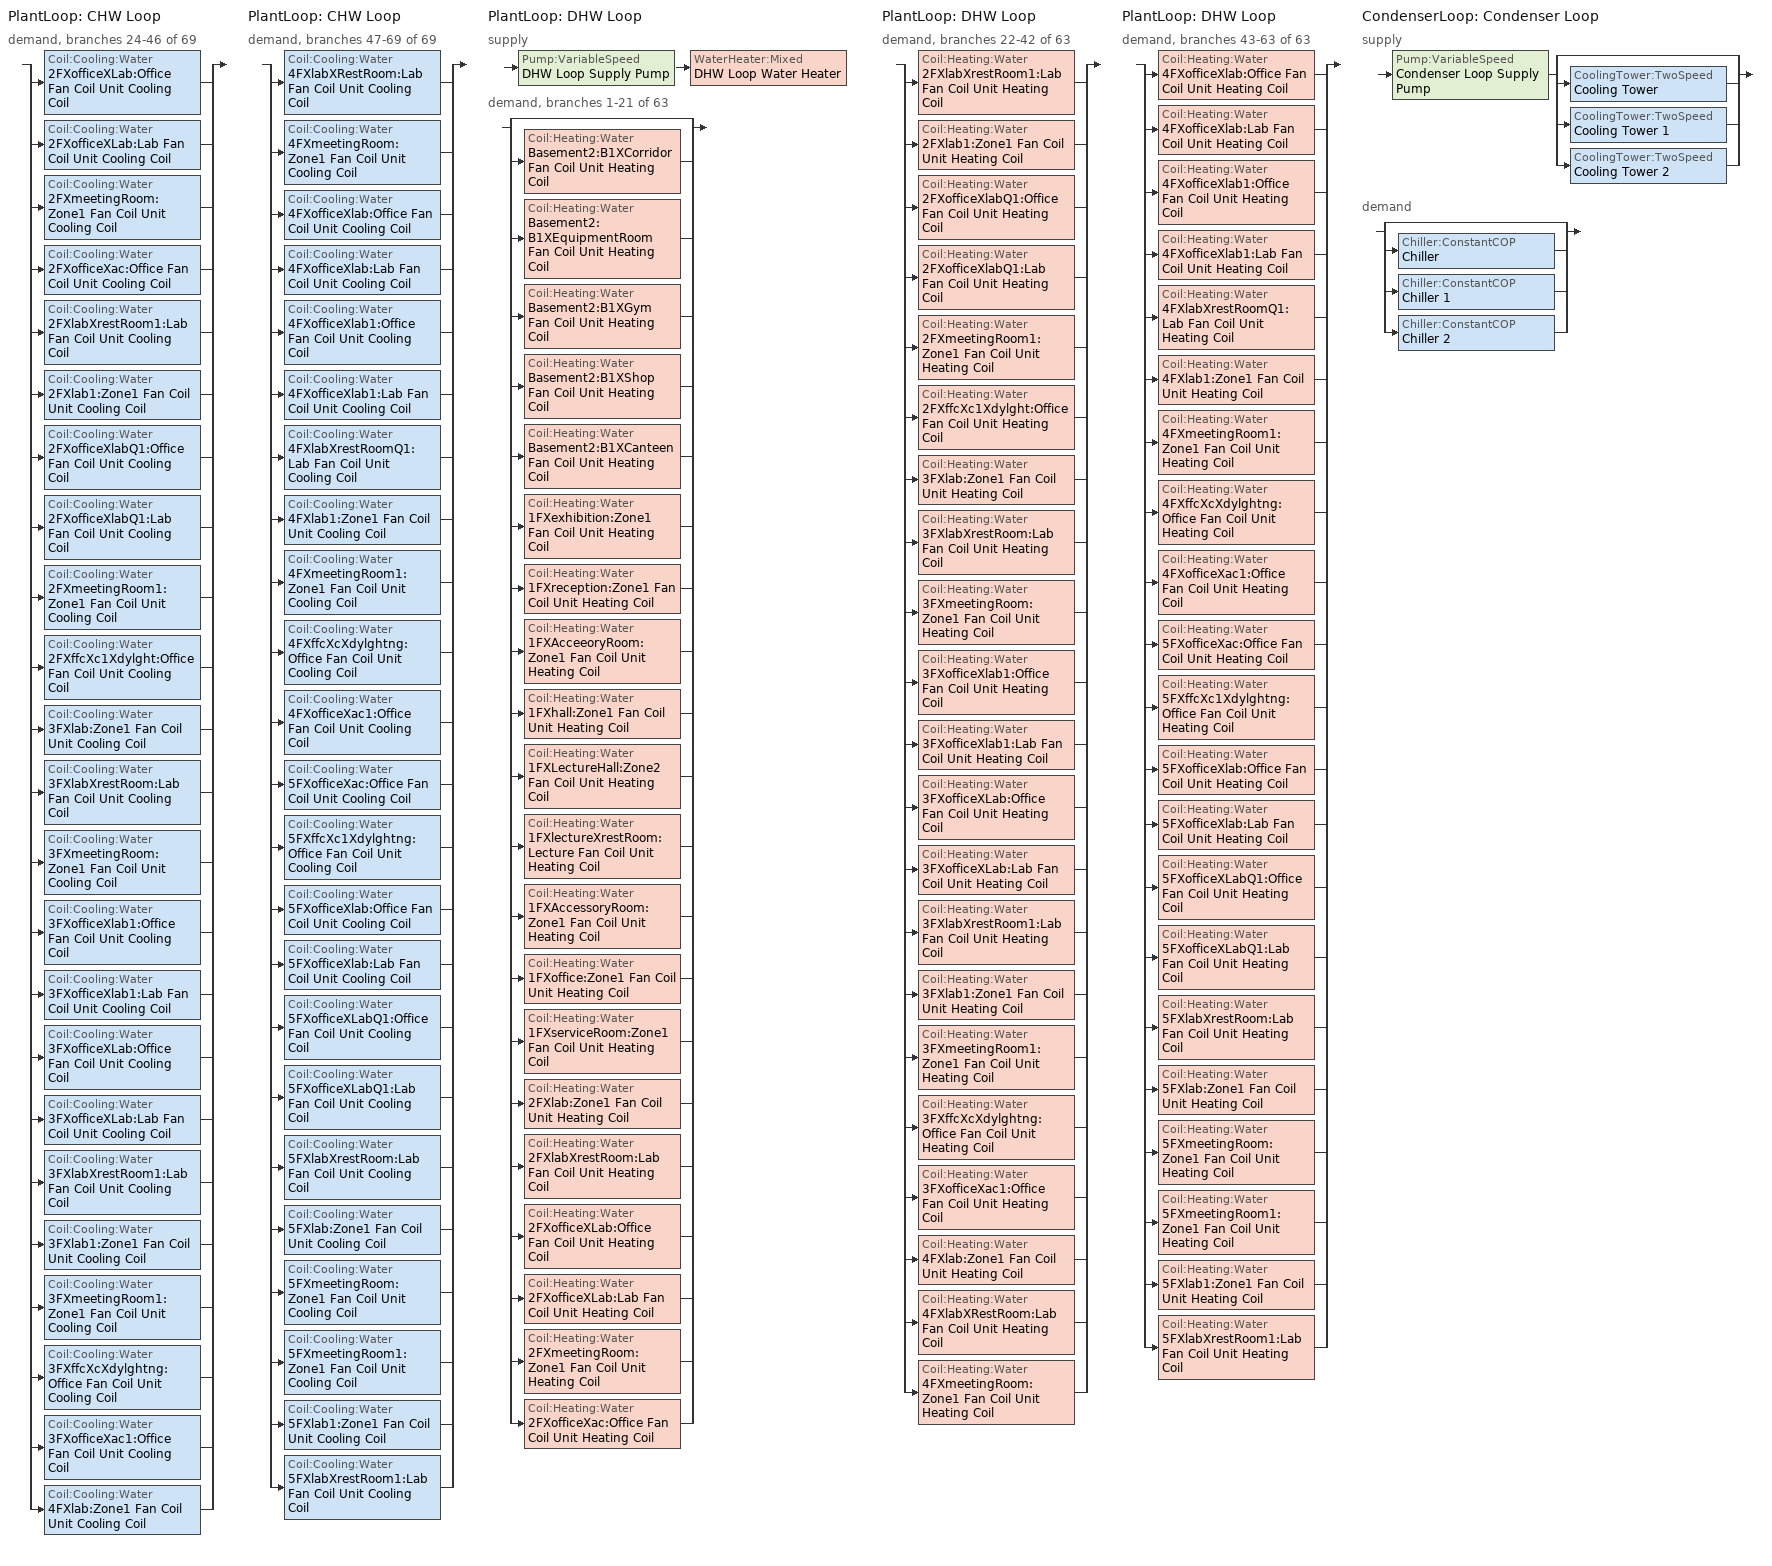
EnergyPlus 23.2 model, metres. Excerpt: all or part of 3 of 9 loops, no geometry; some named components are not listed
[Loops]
PlantLoop 'CHW Loop'
 demand, branches 24-46 of 69: split
  | Coil:Cooling:Water '2FXofficeXLab:Office Fan Coil Unit Cooling Coil'
  | Coil:Cooling:Water '2FXofficeXLab:Lab Fan Coil Unit Cooling Coil'
  | Coil:Cooling:Water '2FXmeetingRoom:Zone1 Fan Coil Unit Cooling Coil'
  | Coil:Cooling:Water '2FXofficeXac:Office Fan Coil Unit Cooling Coil'
  | Coil:Cooling:Water '2FXlabXrestRoom1:Lab Fan Coil Unit Cooling Coil'
  | Coil:Cooling:Water '2FXlab1:Zone1 Fan Coil Unit Cooling Coil'
  | Coil:Cooling:Water '2FXofficeXlabQ1:Office Fan Coil Unit Cooling Coil'
  | Coil:Cooling:Water '2FXofficeXlabQ1:Lab Fan Coil Unit Cooling Coil'
  | Coil:Cooling:Water '2FXmeetingRoom1:Zone1 Fan Coil Unit Cooling Coil'
  | Coil:Cooling:Water '2FXffcXc1Xdylght:Office Fan Coil Unit Cooling Coil'
  | Coil:Cooling:Water '3FXlab:Zone1 Fan Coil Unit Cooling Coil'
  | Coil:Cooling:Water '3FXlabXrestRoom:Lab Fan Coil Unit Cooling Coil'
  | Coil:Cooling:Water '3FXmeetingRoom:Zone1 Fan Coil Unit Cooling Coil'
  | Coil:Cooling:Water '3FXofficeXlab1:Office Fan Coil Unit Cooling Coil'
  | Coil:Cooling:Water '3FXofficeXlab1:Lab Fan Coil Unit Cooling Coil'
  | Coil:Cooling:Water '3FXofficeXLab:Office Fan Coil Unit Cooling Coil'
  | Coil:Cooling:Water '3FXofficeXLab:Lab Fan Coil Unit Cooling Coil'
  | Coil:Cooling:Water '3FXlabXrestRoom1:Lab Fan Coil Unit Cooling Coil'
  | Coil:Cooling:Water '3FXlab1:Zone1 Fan Coil Unit Cooling Coil'
  | Coil:Cooling:Water '3FXmeetingRoom1:Zone1 Fan Coil Unit Cooling Coil'
  | Coil:Cooling:Water '3FXffcXcXdylghtng:Office Fan Coil Unit Cooling Coil'
  | Coil:Cooling:Water '3FXofficeXac1:Office Fan Coil Unit Cooling Coil'
  | Coil:Cooling:Water '4FXlab:Zone1 Fan Coil Unit Cooling Coil'
PlantLoop 'CHW Loop'
 demand, branches 47-69 of 69: split
  | Coil:Cooling:Water '4FXlabXRestRoom:Lab Fan Coil Unit Cooling Coil'
  | Coil:Cooling:Water '4FXmeetingRoom:Zone1 Fan Coil Unit Cooling Coil'
  | Coil:Cooling:Water '4FXofficeXlab:Office Fan Coil Unit Cooling Coil'
  | Coil:Cooling:Water '4FXofficeXlab:Lab Fan Coil Unit Cooling Coil'
  | Coil:Cooling:Water '4FXofficeXlab1:Office Fan Coil Unit Cooling Coil'
  | Coil:Cooling:Water '4FXofficeXlab1:Lab Fan Coil Unit Cooling Coil'
  | Coil:Cooling:Water '4FXlabXrestRoomQ1:Lab Fan Coil Unit Cooling Coil'
  | Coil:Cooling:Water '4FXlab1:Zone1 Fan Coil Unit Cooling Coil'
  | Coil:Cooling:Water '4FXmeetingRoom1:Zone1 Fan Coil Unit Cooling Coil'
  | Coil:Cooling:Water '4FXffcXcXdylghtng:Office Fan Coil Unit Cooling Coil'
  | Coil:Cooling:Water '4FXofficeXac1:Office Fan Coil Unit Cooling Coil'
  | Coil:Cooling:Water '5FXofficeXac:Office Fan Coil Unit Cooling Coil'
  | Coil:Cooling:Water '5FXffcXc1Xdylghtng:Office Fan Coil Unit Cooling Coil'
  | Coil:Cooling:Water '5FXofficeXlab:Office Fan Coil Unit Cooling Coil'
  | Coil:Cooling:Water '5FXofficeXlab:Lab Fan Coil Unit Cooling Coil'
  | Coil:Cooling:Water '5FXofficeXLabQ1:Office Fan Coil Unit Cooling Coil'
  | Coil:Cooling:Water '5FXofficeXLabQ1:Lab Fan Coil Unit Cooling Coil'
  | Coil:Cooling:Water '5FXlabXrestRoom:Lab Fan Coil Unit Cooling Coil'
  | Coil:Cooling:Water '5FXlab:Zone1 Fan Coil Unit Cooling Coil'
  | Coil:Cooling:Water '5FXmeetingRoom:Zone1 Fan Coil Unit Cooling Coil'
  | Coil:Cooling:Water '5FXmeetingRoom1:Zone1 Fan Coil Unit Cooling Coil'
  | Coil:Cooling:Water '5FXlab1:Zone1 Fan Coil Unit Cooling Coil'
  | Coil:Cooling:Water '5FXlabXrestRoom1:Lab Fan Coil Unit Cooling Coil'
PlantLoop 'DHW Loop'
 supply: Pump:VariableSpeed 'DHW Loop Supply Pump' > WaterHeater:Mixed 'DHW Loop Water Heater'
 demand, branches 1-21 of 63: split
  | bypass
  | Coil:Heating:Water 'Basement2:B1XCorridor Fan Coil Unit Heating Coil'
  | Coil:Heating:Water 'Basement2:B1XEquipmentRoom Fan Coil Unit Heating Coil'
  | Coil:Heating:Water 'Basement2:B1XGym Fan Coil Unit Heating Coil'
  | Coil:Heating:Water 'Basement2:B1XShop Fan Coil Unit Heating Coil'
  | Coil:Heating:Water 'Basement2:B1XCanteen Fan Coil Unit Heating Coil'
  | Coil:Heating:Water '1FXexhibition:Zone1 Fan Coil Unit Heating Coil'
  | Coil:Heating:Water '1FXreception:Zone1 Fan Coil Unit Heating Coil'
  | Coil:Heating:Water '1FXAcceeoryRoom:Zone1 Fan Coil Unit Heating Coil'
  | Coil:Heating:Water '1FXhall:Zone1 Fan Coil Unit Heating Coil'
  | Coil:Heating:Water '1FXLectureHall:Zone2 Fan Coil Unit Heating Coil'
  | Coil:Heating:Water '1FXlectureXrestRoom:Lecture Fan Coil Unit Heating Coil'
  | Coil:Heating:Water '1FXAccessoryRoom:Zone1 Fan Coil Unit Heating Coil'
  | Coil:Heating:Water '1FXoffice:Zone1 Fan Coil Unit Heating Coil'
  | Coil:Heating:Water '1FXserviceRoom:Zone1 Fan Coil Unit Heating Coil'
  | Coil:Heating:Water '2FXlab:Zone1 Fan Coil Unit Heating Coil'
  | Coil:Heating:Water '2FXlabXrestRoom:Lab Fan Coil Unit Heating Coil'
  | Coil:Heating:Water '2FXofficeXLab:Office Fan Coil Unit Heating Coil'
  | Coil:Heating:Water '2FXofficeXLab:Lab Fan Coil Unit Heating Coil'
  | Coil:Heating:Water '2FXmeetingRoom:Zone1 Fan Coil Unit Heating Coil'
  | Coil:Heating:Water '2FXofficeXac:Office Fan Coil Unit Heating Coil'
PlantLoop 'DHW Loop'
 demand, branches 22-42 of 63: split
  | Coil:Heating:Water '2FXlabXrestRoom1:Lab Fan Coil Unit Heating Coil'
  | Coil:Heating:Water '2FXlab1:Zone1 Fan Coil Unit Heating Coil'
  | Coil:Heating:Water '2FXofficeXlabQ1:Office Fan Coil Unit Heating Coil'
  | Coil:Heating:Water '2FXofficeXlabQ1:Lab Fan Coil Unit Heating Coil'
  | Coil:Heating:Water '2FXmeetingRoom1:Zone1 Fan Coil Unit Heating Coil'
  | Coil:Heating:Water '2FXffcXc1Xdylght:Office Fan Coil Unit Heating Coil'
  | Coil:Heating:Water '3FXlab:Zone1 Fan Coil Unit Heating Coil'
  | Coil:Heating:Water '3FXlabXrestRoom:Lab Fan Coil Unit Heating Coil'
  | Coil:Heating:Water '3FXmeetingRoom:Zone1 Fan Coil Unit Heating Coil'
  | Coil:Heating:Water '3FXofficeXlab1:Office Fan Coil Unit Heating Coil'
  | Coil:Heating:Water '3FXofficeXlab1:Lab Fan Coil Unit Heating Coil'
  | Coil:Heating:Water '3FXofficeXLab:Office Fan Coil Unit Heating Coil'
  | Coil:Heating:Water '3FXofficeXLab:Lab Fan Coil Unit Heating Coil'
  | Coil:Heating:Water '3FXlabXrestRoom1:Lab Fan Coil Unit Heating Coil'
  | Coil:Heating:Water '3FXlab1:Zone1 Fan Coil Unit Heating Coil'
  | Coil:Heating:Water '3FXmeetingRoom1:Zone1 Fan Coil Unit Heating Coil'
  | Coil:Heating:Water '3FXffcXcXdylghtng:Office Fan Coil Unit Heating Coil'
  | Coil:Heating:Water '3FXofficeXac1:Office Fan Coil Unit Heating Coil'
  | Coil:Heating:Water '4FXlab:Zone1 Fan Coil Unit Heating Coil'
  | Coil:Heating:Water '4FXlabXRestRoom:Lab Fan Coil Unit Heating Coil'
  | Coil:Heating:Water '4FXmeetingRoom:Zone1 Fan Coil Unit Heating Coil'
PlantLoop 'DHW Loop'
 demand, branches 43-63 of 63: split
  | Coil:Heating:Water '4FXofficeXlab:Office Fan Coil Unit Heating Coil'
  | Coil:Heating:Water '4FXofficeXlab:Lab Fan Coil Unit Heating Coil'
  | Coil:Heating:Water '4FXofficeXlab1:Office Fan Coil Unit Heating Coil'
  | Coil:Heating:Water '4FXofficeXlab1:Lab Fan Coil Unit Heating Coil'
  | Coil:Heating:Water '4FXlabXrestRoomQ1:Lab Fan Coil Unit Heating Coil'
  | Coil:Heating:Water '4FXlab1:Zone1 Fan Coil Unit Heating Coil'
  | Coil:Heating:Water '4FXmeetingRoom1:Zone1 Fan Coil Unit Heating Coil'
  | Coil:Heating:Water '4FXffcXcXdylghtng:Office Fan Coil Unit Heating Coil'
  | Coil:Heating:Water '4FXofficeXac1:Office Fan Coil Unit Heating Coil'
  | Coil:Heating:Water '5FXofficeXac:Office Fan Coil Unit Heating Coil'
  | Coil:Heating:Water '5FXffcXc1Xdylghtng:Office Fan Coil Unit Heating Coil'
  | Coil:Heating:Water '5FXofficeXlab:Office Fan Coil Unit Heating Coil'
  | Coil:Heating:Water '5FXofficeXlab:Lab Fan Coil Unit Heating Coil'
  | Coil:Heating:Water '5FXofficeXLabQ1:Office Fan Coil Unit Heating Coil'
  | Coil:Heating:Water '5FXofficeXLabQ1:Lab Fan Coil Unit Heating Coil'
  | Coil:Heating:Water '5FXlabXrestRoom:Lab Fan Coil Unit Heating Coil'
  | Coil:Heating:Water '5FXlab:Zone1 Fan Coil Unit Heating Coil'
  | Coil:Heating:Water '5FXmeetingRoom:Zone1 Fan Coil Unit Heating Coil'
  | Coil:Heating:Water '5FXmeetingRoom1:Zone1 Fan Coil Unit Heating Coil'
  | Coil:Heating:Water '5FXlab1:Zone1 Fan Coil Unit Heating Coil'
  | Coil:Heating:Water '5FXlabXrestRoom1:Lab Fan Coil Unit Heating Coil'
CondenserLoop 'Condenser Loop'
 supply: Pump:VariableSpeed 'Condenser Loop Supply Pump' > split
  | bypass
  | CoolingTower:TwoSpeed 'Cooling Tower'
  | CoolingTower:TwoSpeed 'Cooling Tower 1'
  | CoolingTower:TwoSpeed 'Cooling Tower 2'
 demand: split
  | bypass
  | Chiller:ConstantCOP 'Chiller'
  | Chiller:ConstantCOP 'Chiller 1'
  | Chiller:ConstantCOP 'Chiller 2'
[Coil:Cooling:Water] Availability Schedule=On 24/7; Design Water Flow Rate {m3/s}=autosize; Design Air Flow Rate {m3/s}=autosize; Design Inlet Water Temperature {C}=autosize; Design Inlet Air Temperature {C}=autosize; Design Outlet Air Temperature {C}=autosize; Design Inlet Air Humidity Ratio {kgWater/kgDryAir}=autosize; Design Outlet Air Humidity Ratio {kgWater/kgDryAir}=autosize; Type of Analysis=SimpleAnalysis; Heat Exchanger Configuration=CrossFlow
2FXofficeXLab:Office Fan Coil Unit Cooling Coil; 2FXofficeXLab:Lab Fan Coil Unit Cooling Coil; 2FXmeetingRoom:Zone1 Fan Coil Unit Cooling Coil; 2FXofficeXac:Office Fan Coil Unit Cooling Coil; 2FXlabXrestRoom1:Lab Fan Coil Unit Cooling Coil; 2FXlab1:Zone1 Fan Coil Unit Cooling Coil; 2FXofficeXlabQ1:Office Fan Coil Unit Cooling Coil; 2FXofficeXlabQ1:Lab Fan Coil Unit Cooling Coil; 2FXmeetingRoom1:Zone1 Fan Coil Unit Cooling Coil; 2FXffcXc1Xdylght:Office Fan Coil Unit Cooling Coil; 3FXlab:Zone1 Fan Coil Unit Cooling Coil; 3FXlabXrestRoom:Lab Fan Coil Unit Cooling Coil; 3FXmeetingRoom:Zone1 Fan Coil Unit Cooling Coil; 3FXofficeXlab1:Office Fan Coil Unit Cooling Coil; 3FXofficeXlab1:Lab Fan Coil Unit Cooling Coil; 3FXofficeXLab:Office Fan Coil Unit Cooling Coil; 3FXofficeXLab:Lab Fan Coil Unit Cooling Coil; 3FXlabXrestRoom1:Lab Fan Coil Unit Cooling Coil; 3FXlab1:Zone1 Fan Coil Unit Cooling Coil; 3FXmeetingRoom1:Zone1 Fan Coil Unit Cooling Coil; 3FXffcXcXdylghtng:Office Fan Coil Unit Cooling Coil; 3FXofficeXac1:Office Fan Coil Unit Cooling Coil; 4FXlab:Zone1 Fan Coil Unit Cooling Coil; 4FXlabXRestRoom:Lab Fan Coil Unit Cooling Coil; 4FXmeetingRoom:Zone1 Fan Coil Unit Cooling Coil; 4FXofficeXlab:Office Fan Coil Unit Cooling Coil; 4FXofficeXlab:Lab Fan Coil Unit Cooling Coil; 4FXofficeXlab1:Office Fan Coil Unit Cooling Coil; 4FXofficeXlab1:Lab Fan Coil Unit Cooling Coil; 4FXlabXrestRoomQ1:Lab Fan Coil Unit Cooling Coil; 4FXlab1:Zone1 Fan Coil Unit Cooling Coil; 4FXmeetingRoom1:Zone1 Fan Coil Unit Cooling Coil; 4FXffcXcXdylghtng:Office Fan Coil Unit Cooling Coil; 4FXofficeXac1:Office Fan Coil Unit Cooling Coil; 5FXofficeXac:Office Fan Coil Unit Cooling Coil; 5FXffcXc1Xdylghtng:Office Fan Coil Unit Cooling Coil; 5FXofficeXlab:Office Fan Coil Unit Cooling Coil; 5FXofficeXlab:Lab Fan Coil Unit Cooling Coil; 5FXofficeXLabQ1:Office Fan Coil Unit Cooling Coil; 5FXofficeXLabQ1:Lab Fan Coil Unit Cooling Coil; 5FXlabXrestRoom:Lab Fan Coil Unit Cooling Coil; 5FXlab:Zone1 Fan Coil Unit Cooling Coil; 5FXmeetingRoom:Zone1 Fan Coil Unit Cooling Coil; 5FXmeetingRoom1:Zone1 Fan Coil Unit Cooling Coil; 5FXlab1:Zone1 Fan Coil Unit Cooling Coil; 5FXlabXrestRoom1:Lab Fan Coil Unit Cooling Coil
[Sizing:Plant] Loop Design Temperature Difference {deltaC}=5
Name | Loop Type | Design Loop Exit Temperature {C}
Condenser Loop | Condenser | 29
DHW Loop | Heating | 56
[PlantLoop]
DHW Loop: Fluid Type=Water; Plant Equipment Operation Scheme=DHW Loop Operation; Maximum Loop Temperature {C}=80; Minimum Loop Temperature {C}=0; Maximum Loop Flow Rate {m3/s}=autosize; Minimum Loop Flow Rate {m3/s}=0; Plant Loop Volume {m3}=autocalculate; Load Distribution Scheme=SequentialLoad; Plant Loop Demand Calculation Scheme=SingleSetpoint; Common Pipe Simulation=None; Pressure Simulation Type=None
[PlantEquipmentOperationSchemes]
DHW Loop Operation: Control Scheme 1=DHW Loop Scheme 1; Control Scheme 1 Schedule=On 24/7
[PlantEquipmentOperation:CoolingLoad]
Condenser Loop Scheme 1: Load Range 1 Lower Limit {W}=0; Load Range 1 Upper Limit {W}=1e+15; Range 1 Equipment List=Condenser Loop Scheme 1 Range 1 Equipment List
[PlantEquipmentList]
DHW Loop Scheme 1 Range 1 Equipment List: DHW Loop Water Heater
[Pump:VariableSpeed] Design Maximum Flow Rate {m3/s}=autosize; Design Power Consumption {W}=autosize; Motor Efficiency=0.9; Fraction of Motor Inefficiencies to Fluid Stream=0; Design Minimum Flow Rate {m3/s}=0
Name | Design Pump Head {Pa} | Coefficient 1 of the Part Load Performance Curve | Coefficient 2 of the Part Load Performance Curve | Coefficient 3 of the Part Load Performance Curve | Coefficient 4 of the Part Load Performance Curve | Pump Control Type
Condenser Loop Supply Pump | 150000 | 0.3698 | 0.8404 | -0.2101 | 0.7347 | Continuous
DHW Loop Supply Pump | 20000 | 0 | 1 | 0 | 0 | Intermittent
[CondenserLoop]
Condenser Loop: Fluid Type=Water; Condenser Equipment Operation Scheme=Condenser Loop Operation; Maximum Loop Temperature {C}=50; Minimum Loop Temperature {C}=5; Maximum Loop Flow Rate {m3/s}=autosize; Minimum Loop Flow Rate {m3/s}=0; Condenser Loop Volume {m3}=autocalculate; Load Distribution Scheme=Optimal; Pressure Simulation Type=None
[CondenserEquipmentOperationSchemes]
Condenser Loop Operation: Control Scheme 1=Condenser Loop Scheme 1; Control Scheme 1 Schedule=On 24/7
[CondenserEquipmentList]
Condenser Loop Scheme 1 Range 1 Equipment List: Cooling Tower
[CoolingTower:TwoSpeed] Design Water Flow Rate {m3/s}=autosize; High Fan Speed Air Flow Rate {m3/s}=autosize; High Fan Speed Fan Power {W}=autosize; High Fan Speed U-Factor Times Area Value {W/K}=autosize; Low Fan Speed Air Flow Rate {m3/s}=autocalculate; Low Fan Speed Air Flow Rate Sizing Factor=0.5; Low Fan Speed Fan Power {W}=autocalculate; Low Fan Speed Fan Power Sizing Factor=0.16; Low Fan Speed U-Factor Times Area Value {W/K}=autocalculate; Low Fan Speed U-Factor Times Area Sizing Factor=0.6; Free Convection Regime Air Flow Rate {m3/s}=autocalculate; Free Convection Regime Air Flow Rate Sizing Factor=0.1; Free Convection Regime U-Factor Times Area Value {W/K}=autocalculate; Free Convection U-Factor Times Area Value Sizing Factor=0.1; Performance Input Method=UFactorTimesAreaAndDesignWaterFlowRate; Heat Rejection Capacity and Nominal Capacity Sizing Ratio=1.25; High Speed Nominal Capacity {W}=20000; Low Speed Nominal Capacity {W}=autocalculate; Low Speed Nominal Capacity Sizing Factor=0.5; Free Convection Nominal Capacity {W}=autocalculate; Free Convection Nominal Capacity Sizing Factor=0.1; Design Inlet Air Dry-Bulb Temperature {C}=35; Design Inlet Air Wet-Bulb Temperature {C}=25.6; Design Approach Temperature {deltaC}=3.4; Design Range Temperature {deltaC}=5; Basin Heater Capacity {W/K}=0; Basin Heater Setpoint Temperature {C}=2; Basin Heater Operating Schedule=BPS LAB HVAC SCHEDULE; Evaporation Loss Mode=SaturatedExit; Evaporation Loss Factor {percent/K}=0.2; Drift Loss Percent {percent}=0.008; Blowdown Calculation Mode=ConcentrationRatio; Blowdown Concentration Ratio=8; Blowdown Makeup Water Usage Schedule=On 24/7; Cell Control=MinimalCell; Cell Minimum  Water Flow Rate Fraction=0.33; Cell Maximum Water Flow Rate Fraction=2.5; Sizing Factor=1
Cooling Tower; Cooling Tower 1; Cooling Tower 2
[PlantEquipmentOperation:HeatingLoad]
DHW Loop Scheme 1: Load Range 1 Lower Limit {W}=0; Load Range 1 Upper Limit {W}=1e+15; Range 1 Equipment List=DHW Loop Scheme 1 Range 1 Equipment List
[Coil:Heating:Water] Availability Schedule=On 24/7; U-Factor Times Area Value {W/K}=autosize; Maximum Water Flow Rate {m3/s}=autosize; Performance Input Method=UFactorTimesAreaAndDesignWaterFlowRate; Rated Capacity {W}=autosize; Rated Inlet Water Temperature {C}=80; Rated Inlet Air Temperature {C}=16; Rated Outlet Water Temperature {C}=70; Rated Outlet Air Temperature {C}=35; Rated Ratio for Air and Water Convection=0.5
Basement2:B1XCorridor Fan Coil Unit Heating Coil; Basement2:B1XEquipmentRoom Fan Coil Unit Heating Coil; Basement2:B1XGym Fan Coil Unit Heating Coil; Basement2:B1XShop Fan Coil Unit Heating Coil; Basement2:B1XCanteen Fan Coil Unit Heating Coil; 1FXexhibition:Zone1 Fan Coil Unit Heating Coil; 1FXreception:Zone1 Fan Coil Unit Heating Coil; 1FXAcceeoryRoom:Zone1 Fan Coil Unit Heating Coil; 1FXhall:Zone1 Fan Coil Unit Heating Coil; 1FXLectureHall:Zone2 Fan Coil Unit Heating Coil; 1FXlectureXrestRoom:Lecture Fan Coil Unit Heating Coil; 1FXAccessoryRoom:Zone1 Fan Coil Unit Heating Coil; 1FXoffice:Zone1 Fan Coil Unit Heating Coil; 1FXserviceRoom:Zone1 Fan Coil Unit Heating Coil; 2FXlab:Zone1 Fan Coil Unit Heating Coil; 2FXlabXrestRoom:Lab Fan Coil Unit Heating Coil; 2FXofficeXLab:Office Fan Coil Unit Heating Coil; 2FXofficeXLab:Lab Fan Coil Unit Heating Coil; 2FXmeetingRoom:Zone1 Fan Coil Unit Heating Coil; 2FXofficeXac:Office Fan Coil Unit Heating Coil; 2FXlabXrestRoom1:Lab Fan Coil Unit Heating Coil; 2FXlab1:Zone1 Fan Coil Unit Heating Coil; 2FXofficeXlabQ1:Office Fan Coil Unit Heating Coil; 2FXofficeXlabQ1:Lab Fan Coil Unit Heating Coil; 2FXmeetingRoom1:Zone1 Fan Coil Unit Heating Coil; 2FXffcXc1Xdylght:Office Fan Coil Unit Heating Coil; 3FXlab:Zone1 Fan Coil Unit Heating Coil; 3FXlabXrestRoom:Lab Fan Coil Unit Heating Coil; 3FXmeetingRoom:Zone1 Fan Coil Unit Heating Coil; 3FXofficeXlab1:Office Fan Coil Unit Heating Coil; 3FXofficeXlab1:Lab Fan Coil Unit Heating Coil; 3FXofficeXLab:Office Fan Coil Unit Heating Coil; 3FXofficeXLab:Lab Fan Coil Unit Heating Coil; 3FXlabXrestRoom1:Lab Fan Coil Unit Heating Coil; 3FXlab1:Zone1 Fan Coil Unit Heating Coil; 3FXmeetingRoom1:Zone1 Fan Coil Unit Heating Coil; 3FXffcXcXdylghtng:Office Fan Coil Unit Heating Coil; 3FXofficeXac1:Office Fan Coil Unit Heating Coil; 4FXlab:Zone1 Fan Coil Unit Heating Coil; 4FXlabXRestRoom:Lab Fan Coil Unit Heating Coil; 4FXmeetingRoom:Zone1 Fan Coil Unit Heating Coil; 4FXofficeXlab:Office Fan Coil Unit Heating Coil; 4FXofficeXlab:Lab Fan Coil Unit Heating Coil; 4FXofficeXlab1:Office Fan Coil Unit Heating Coil; 4FXofficeXlab1:Lab Fan Coil Unit Heating Coil; 4FXlabXrestRoomQ1:Lab Fan Coil Unit Heating Coil; 4FXlab1:Zone1 Fan Coil Unit Heating Coil; 4FXmeetingRoom1:Zone1 Fan Coil Unit Heating Coil; 4FXffcXcXdylghtng:Office Fan Coil Unit Heating Coil; 4FXofficeXac1:Office Fan Coil Unit Heating Coil; 5FXofficeXac:Office Fan Coil Unit Heating Coil; 5FXffcXc1Xdylghtng:Office Fan Coil Unit Heating Coil; 5FXofficeXlab:Office Fan Coil Unit Heating Coil; 5FXofficeXlab:Lab Fan Coil Unit Heating Coil; 5FXofficeXLabQ1:Office Fan Coil Unit Heating Coil; 5FXofficeXLabQ1:Lab Fan Coil Unit Heating Coil; 5FXlabXrestRoom:Lab Fan Coil Unit Heating Coil; 5FXlab:Zone1 Fan Coil Unit Heating Coil; 5FXmeetingRoom:Zone1 Fan Coil Unit Heating Coil; 5FXmeetingRoom1:Zone1 Fan Coil Unit Heating Coil; 5FXlab1:Zone1 Fan Coil Unit Heating Coil; 5FXlabXrestRoom1:Lab Fan Coil Unit Heating Coil
[WaterHeater:Sizing]
DHW Loop Water Heater: Design Mode=PeakDraw; Time Storage Can Meet Peak Draw {hr}=0.6; Time for Tank Recovery {hr}=0.6; Nominal Tank Volume for Autosizing Plant Connections {m3}=1; Number of Bedrooms=4; Number of Bathrooms=2; Storage Capacity per Person {m3/person}=0.2; Recovery Capacity per Person {m3/hr-person}=0.2; Storage Capacity per Floor Area {m3/m2}=0.02; Recovery Capacity per Floor Area {m3/hr-m2}=0.02; Number of Units=4; Storage Capacity per Unit {m3}=0.2; Recovery Capacity PerUnit {m3/hr}=0.2; Storage Capacity per Collector Area {m3/m2}=0.2; Height Aspect Ratio=1
[WaterHeater:Mixed]
DHW Loop Water Heater: Tank Volume {m3}=autosize; Setpoint Temperature Schedule=Domestic hot water setpoint temperature: Always 55.00; Deadband Temperature Difference {deltaC}=5; Maximum Temperature Limit {C}=80; Heater Control Type=Cycle; Heater Maximum Capacity {W}=autosize; Heater Minimum Capacity {W}=0; Heater Ignition Minimum Flow Rate {m3/s}=0; Heater Ignition Delay {s}=0; Heater Fuel Type=Electricity; Heater Thermal Efficiency=0.9; Part Load Factor Curve=New style low temperature boiler; Off Cycle Parasitic Fuel Consumption Rate {W}=0; Off Cycle Parasitic Fuel Type=Electricity; Off Cycle Parasitic Heat Fraction to Tank=0; On Cycle Parasitic Fuel Consumption Rate {W}=0; On Cycle Parasitic Fuel Type=Electricity; On Cycle Parasitic Heat Fraction to Tank=0; Ambient Temperature Indicator=Schedule; Ambient Temperature Schedule=Water heater ambient temperature schedule: Always 20.00; Off Cycle Loss Coefficient to Ambient Temperature {W/K}=0; Off Cycle Loss Fraction to Zone=1; On Cycle Loss Coefficient to Ambient Temperature {W/K}=0; On Cycle Loss Fraction to Zone=1; Peak Use Flow Rate {m3/s}=0; Use Side Effectiveness=1; Source Side Effectiveness=1; Use Side Design Flow Rate {m3/s}=autosize; Source Side Design Flow Rate {m3/s}=autosize; Indirect Water Heating Recovery Time {hr}=1.5; Source Side Flow Control Mode=IndirectHeatPrimarySetpoint; Indirect Alternate Setpoint Temperature Schedule=Domestic hot water setpoint temperature: Always 55.00
[ZoneHVAC:FourPipeFanCoil] Availability Schedule=On 24/7; Capacity Control Method=ConstantFanVariableFlow; Maximum Supply Air Flow Rate {m3/s}=autosize; Low Speed Supply Air Flow Ratio=0.33; Medium Speed Supply Air Flow Ratio=0.66; Maximum Outdoor Air Flow Rate {m3/s}=0; Maximum Cold Water Flow Rate {m3/s}=autosize; Minimum Cold Water Flow Rate {m3/s}=0; Cooling Convergence Tolerance=0.001; Maximum Hot Water Flow Rate {m3/s}=autosize; Minimum Hot Water Flow Rate {m3/s}=0; Heating Convergence Tolerance=0.001
Name | Supply Air Fan | Cooling Coil | Heating Coil
2FXofficeXLab:Office Fan Coil Unit | 2FXofficeXLab:Office Fan Coil Unit Supply Fan | 2FXofficeXLab:Office Fan Coil Unit Cooling Coil | 2FXofficeXLab:Office Fan Coil Unit Heating Coil
2FXofficeXLab:Lab Fan Coil Unit | 2FXofficeXLab:Lab Fan Coil Unit Supply Fan | 2FXofficeXLab:Lab Fan Coil Unit Cooling Coil | 2FXofficeXLab:Lab Fan Coil Unit Heating Coil
2FXmeetingRoom:Zone1 Fan Coil Unit | 2FXmeetingRoom:Zone1 Fan Coil Unit Supply Fan | 2FXmeetingRoom:Zone1 Fan Coil Unit Cooling Coil | 2FXmeetingRoom:Zone1 Fan Coil Unit Heating Coil
2FXofficeXac:Office Fan Coil Unit | 2FXofficeXac:Office Fan Coil Unit Supply Fan | 2FXofficeXac:Office Fan Coil Unit Cooling Coil | 2FXofficeXac:Office Fan Coil Unit Heating Coil
2FXlabXrestRoom1:Lab Fan Coil Unit | 2FXlabXrestRoom1:Lab Fan Coil Unit Supply Fan | 2FXlabXrestRoom1:Lab Fan Coil Unit Cooling Coil | 2FXlabXrestRoom1:Lab Fan Coil Unit Heating Coil
2FXlab1:Zone1 Fan Coil Unit | 2FXlab1:Zone1 Fan Coil Unit Supply Fan | 2FXlab1:Zone1 Fan Coil Unit Cooling Coil | 2FXlab1:Zone1 Fan Coil Unit Heating Coil
2FXofficeXlabQ1:Office Fan Coil Unit | 2FXofficeXlabQ1:Office Fan Coil Unit Supply Fan | 2FXofficeXlabQ1:Office Fan Coil Unit Cooling Coil | 2FXofficeXlabQ1:Office Fan Coil Unit Heating Coil
2FXofficeXlabQ1:Lab Fan Coil Unit | 2FXofficeXlabQ1:Lab Fan Coil Unit Supply Fan | 2FXofficeXlabQ1:Lab Fan Coil Unit Cooling Coil | 2FXofficeXlabQ1:Lab Fan Coil Unit Heating Coil
2FXmeetingRoom1:Zone1 Fan Coil Unit | 2FXmeetingRoom1:Zone1 Fan Coil Unit Supply Fan | 2FXmeetingRoom1:Zone1 Fan Coil Unit Cooling Coil | 2FXmeetingRoom1:Zone1 Fan Coil Unit Heating Coil
2FXffcXc1Xdylght:Office Fan Coil Unit | 2FXffcXc1Xdylght:Office Fan Coil Unit Supply Fan | 2FXffcXc1Xdylght:Office Fan Coil Unit Cooling Coil | 2FXffcXc1Xdylght:Office Fan Coil Unit Heating Coil
3FXlab:Zone1 Fan Coil Unit | 3FXlab:Zone1 Fan Coil Unit Supply Fan | 3FXlab:Zone1 Fan Coil Unit Cooling Coil | 3FXlab:Zone1 Fan Coil Unit Heating Coil
3FXlabXrestRoom:Lab Fan Coil Unit | 3FXlabXrestRoom:Lab Fan Coil Unit Supply Fan | 3FXlabXrestRoom:Lab Fan Coil Unit Cooling Coil | 3FXlabXrestRoom:Lab Fan Coil Unit Heating Coil
3FXmeetingRoom:Zone1 Fan Coil Unit | 3FXmeetingRoom:Zone1 Fan Coil Unit Supply Fan | 3FXmeetingRoom:Zone1 Fan Coil Unit Cooling Coil | 3FXmeetingRoom:Zone1 Fan Coil Unit Heating Coil
3FXofficeXlab1:Office Fan Coil Unit | 3FXofficeXlab1:Office Fan Coil Unit Supply Fan | 3FXofficeXlab1:Office Fan Coil Unit Cooling Coil | 3FXofficeXlab1:Office Fan Coil Unit Heating Coil
3FXofficeXlab1:Lab Fan Coil Unit | 3FXofficeXlab1:Lab Fan Coil Unit Supply Fan | 3FXofficeXlab1:Lab Fan Coil Unit Cooling Coil | 3FXofficeXlab1:Lab Fan Coil Unit Heating Coil
3FXofficeXLab:Office Fan Coil Unit | 3FXofficeXLab:Office Fan Coil Unit Supply Fan | 3FXofficeXLab:Office Fan Coil Unit Cooling Coil | 3FXofficeXLab:Office Fan Coil Unit Heating Coil
3FXofficeXLab:Lab Fan Coil Unit | 3FXofficeXLab:Lab Fan Coil Unit Supply Fan | 3FXofficeXLab:Lab Fan Coil Unit Cooling Coil | 3FXofficeXLab:Lab Fan Coil Unit Heating Coil
3FXlabXrestRoom1:Lab Fan Coil Unit | 3FXlabXrestRoom1:Lab Fan Coil Unit Supply Fan | 3FXlabXrestRoom1:Lab Fan Coil Unit Cooling Coil | 3FXlabXrestRoom1:Lab Fan Coil Unit Heating Coil
3FXlab1:Zone1 Fan Coil Unit | 3FXlab1:Zone1 Fan Coil Unit Supply Fan | 3FXlab1:Zone1 Fan Coil Unit Cooling Coil | 3FXlab1:Zone1 Fan Coil Unit Heating Coil
3FXmeetingRoom1:Zone1 Fan Coil Unit | 3FXmeetingRoom1:Zone1 Fan Coil Unit Supply Fan | 3FXmeetingRoom1:Zone1 Fan Coil Unit Cooling Coil | 3FXmeetingRoom1:Zone1 Fan Coil Unit Heating Coil
3FXffcXcXdylghtng:Office Fan Coil Unit | 3FXffcXcXdylghtng:Office Fan Coil Unit Supply Fan | 3FXffcXcXdylghtng:Office Fan Coil Unit Cooling Coil | 3FXffcXcXdylghtng:Office Fan Coil Unit Heating Coil
3FXofficeXac1:Office Fan Coil Unit | 3FXofficeXac1:Office Fan Coil Unit Supply Fan | 3FXofficeXac1:Office Fan Coil Unit Cooling Coil | 3FXofficeXac1:Office Fan Coil Unit Heating Coil
4FXlab:Zone1 Fan Coil Unit | 4FXlab:Zone1 Fan Coil Unit Supply Fan | 4FXlab:Zone1 Fan Coil Unit Cooling Coil | 4FXlab:Zone1 Fan Coil Unit Heating Coil
4FXlabXRestRoom:Lab Fan Coil Unit | 4FXlabXRestRoom:Lab Fan Coil Unit Supply Fan | 4FXlabXRestRoom:Lab Fan Coil Unit Cooling Coil | 4FXlabXRestRoom:Lab Fan Coil Unit Heating Coil
4FXmeetingRoom:Zone1 Fan Coil Unit | 4FXmeetingRoom:Zone1 Fan Coil Unit Supply Fan | 4FXmeetingRoom:Zone1 Fan Coil Unit Cooling Coil | 4FXmeetingRoom:Zone1 Fan Coil Unit Heating Coil
4FXofficeXlab:Office Fan Coil Unit | 4FXofficeXlab:Office Fan Coil Unit Supply Fan | 4FXofficeXlab:Office Fan Coil Unit Cooling Coil | 4FXofficeXlab:Office Fan Coil Unit Heating Coil
4FXofficeXlab:Lab Fan Coil Unit | 4FXofficeXlab:Lab Fan Coil Unit Supply Fan | 4FXofficeXlab:Lab Fan Coil Unit Cooling Coil | 4FXofficeXlab:Lab Fan Coil Unit Heating Coil
4FXofficeXlab1:Office Fan Coil Unit | 4FXofficeXlab1:Office Fan Coil Unit Supply Fan | 4FXofficeXlab1:Office Fan Coil Unit Cooling Coil | 4FXofficeXlab1:Office Fan Coil Unit Heating Coil
4FXofficeXlab1:Lab Fan Coil Unit | 4FXofficeXlab1:Lab Fan Coil Unit Supply Fan | 4FXofficeXlab1:Lab Fan Coil Unit Cooling Coil | 4FXofficeXlab1:Lab Fan Coil Unit Heating Coil
4FXlabXrestRoomQ1:Lab Fan Coil Unit | 4FXlabXrestRoomQ1:Lab Fan Coil Unit Supply Fan | 4FXlabXrestRoomQ1:Lab Fan Coil Unit Cooling Coil | 4FXlabXrestRoomQ1:Lab Fan Coil Unit Heating Coil
4FXlab1:Zone1 Fan Coil Unit | 4FXlab1:Zone1 Fan Coil Unit Supply Fan | 4FXlab1:Zone1 Fan Coil Unit Cooling Coil | 4FXlab1:Zone1 Fan Coil Unit Heating Coil
4FXmeetingRoom1:Zone1 Fan Coil Unit | 4FXmeetingRoom1:Zone1 Fan Coil Unit Supply Fan | 4FXmeetingRoom1:Zone1 Fan Coil Unit Cooling Coil | 4FXmeetingRoom1:Zone1 Fan Coil Unit Heating Coil
4FXffcXcXdylghtng:Office Fan Coil Unit | 4FXffcXcXdylghtng:Office Fan Coil Unit Supply Fan | 4FXffcXcXdylghtng:Office Fan Coil Unit Cooling Coil | 4FXffcXcXdylghtng:Office Fan Coil Unit Heating Coil
4FXofficeXac1:Office Fan Coil Unit | 4FXofficeXac1:Office Fan Coil Unit Supply Fan | 4FXofficeXac1:Office Fan Coil Unit Cooling Coil | 4FXofficeXac1:Office Fan Coil Unit Heating Coil
5FXofficeXac:Office Fan Coil Unit | 5FXofficeXac:Office Fan Coil Unit Supply Fan | 5FXofficeXac:Office Fan Coil Unit Cooling Coil | 5FXofficeXac:Office Fan Coil Unit Heating Coil
5FXffcXc1Xdylghtng:Office Fan Coil Unit | 5FXffcXc1Xdylghtng:Office Fan Coil Unit Supply Fan | 5FXffcXc1Xdylghtng:Office Fan Coil Unit Cooling Coil | 5FXffcXc1Xdylghtng:Office Fan Coil Unit Heating Coil
5FXofficeXlab:Office Fan Coil Unit | 5FXofficeXlab:Office Fan Coil Unit Supply Fan | 5FXofficeXlab:Office Fan Coil Unit Cooling Coil | 5FXofficeXlab:Office Fan Coil Unit Heating Coil
5FXofficeXlab:Lab Fan Coil Unit | 5FXofficeXlab:Lab Fan Coil Unit Supply Fan | 5FXofficeXlab:Lab Fan Coil Unit Cooling Coil | 5FXofficeXlab:Lab Fan Coil Unit Heating Coil
5FXofficeXLabQ1:Office Fan Coil Unit | 5FXofficeXLabQ1:Office Fan Coil Unit Supply Fan | 5FXofficeXLabQ1:Office Fan Coil Unit Cooling Coil | 5FXofficeXLabQ1:Office Fan Coil Unit Heating Coil
5FXofficeXLabQ1:Lab Fan Coil Unit | 5FXofficeXLabQ1:Lab Fan Coil Unit Supply Fan | 5FXofficeXLabQ1:Lab Fan Coil Unit Cooling Coil | 5FXofficeXLabQ1:Lab Fan Coil Unit Heating Coil
5FXlabXrestRoom:Lab Fan Coil Unit | 5FXlabXrestRoom:Lab Fan Coil Unit Supply Fan | 5FXlabXrestRoom:Lab Fan Coil Unit Cooling Coil | 5FXlabXrestRoom:Lab Fan Coil Unit Heating Coil
5FXlab:Zone1 Fan Coil Unit | 5FXlab:Zone1 Fan Coil Unit Supply Fan | 5FXlab:Zone1 Fan Coil Unit Cooling Coil | 5FXlab:Zone1 Fan Coil Unit Heating Coil
5FXmeetingRoom:Zone1 Fan Coil Unit | 5FXmeetingRoom:Zone1 Fan Coil Unit Supply Fan | 5FXmeetingRoom:Zone1 Fan Coil Unit Cooling Coil | 5FXmeetingRoom:Zone1 Fan Coil Unit Heating Coil
5FXmeetingRoom1:Zone1 Fan Coil Unit | 5FXmeetingRoom1:Zone1 Fan Coil Unit Supply Fan | 5FXmeetingRoom1:Zone1 Fan Coil Unit Cooling Coil | 5FXmeetingRoom1:Zone1 Fan Coil Unit Heating Coil
5FXlab1:Zone1 Fan Coil Unit | 5FXlab1:Zone1 Fan Coil Unit Supply Fan | 5FXlab1:Zone1 Fan Coil Unit Cooling Coil | 5FXlab1:Zone1 Fan Coil Unit Heating Coil
5FXlabXrestRoom1:Lab Fan Coil Unit | 5FXlabXrestRoom1:Lab Fan Coil Unit Supply Fan | 5FXlabXrestRoom1:Lab Fan Coil Unit Cooling Coil | 5FXlabXrestRoom1:Lab Fan Coil Unit Heating Coil
[Fan:ConstantVolume] Availability Schedule=On 24/7; Fan Total Efficiency=0.7; Pressure Rise {Pa}=100; Maximum Flow Rate {m3/s}=autosize; Motor Efficiency=0.9; Motor In Airstream Fraction=1
2FXofficeXLab:Office Fan Coil Unit Supply Fan; 2FXofficeXLab:Lab Fan Coil Unit Supply Fan; 2FXmeetingRoom:Zone1 Fan Coil Unit Supply Fan; 2FXofficeXac:Office Fan Coil Unit Supply Fan; 2FXlabXrestRoom1:Lab Fan Coil Unit Supply Fan; 2FXlab1:Zone1 Fan Coil Unit Supply Fan; 2FXofficeXlabQ1:Office Fan Coil Unit Supply Fan; 2FXofficeXlabQ1:Lab Fan Coil Unit Supply Fan; 2FXmeetingRoom1:Zone1 Fan Coil Unit Supply Fan; 2FXffcXc1Xdylght:Office Fan Coil Unit Supply Fan; 3FXlab:Zone1 Fan Coil Unit Supply Fan; 3FXlabXrestRoom:Lab Fan Coil Unit Supply Fan; 3FXmeetingRoom:Zone1 Fan Coil Unit Supply Fan; 3FXofficeXlab1:Office Fan Coil Unit Supply Fan; 3FXofficeXlab1:Lab Fan Coil Unit Supply Fan; 3FXofficeXLab:Office Fan Coil Unit Supply Fan; 3FXofficeXLab:Lab Fan Coil Unit Supply Fan; 3FXlabXrestRoom1:Lab Fan Coil Unit Supply Fan; 3FXlab1:Zone1 Fan Coil Unit Supply Fan; 3FXmeetingRoom1:Zone1 Fan Coil Unit Supply Fan; 3FXffcXcXdylghtng:Office Fan Coil Unit Supply Fan; 3FXofficeXac1:Office Fan Coil Unit Supply Fan; 4FXlab:Zone1 Fan Coil Unit Supply Fan; 4FXlabXRestRoom:Lab Fan Coil Unit Supply Fan; 4FXmeetingRoom:Zone1 Fan Coil Unit Supply Fan; 4FXofficeXlab:Office Fan Coil Unit Supply Fan; 4FXofficeXlab:Lab Fan Coil Unit Supply Fan; 4FXofficeXlab1:Office Fan Coil Unit Supply Fan; 4FXofficeXlab1:Lab Fan Coil Unit Supply Fan; 4FXlabXrestRoomQ1:Lab Fan Coil Unit Supply Fan; 4FXlab1:Zone1 Fan Coil Unit Supply Fan; 4FXmeetingRoom1:Zone1 Fan Coil Unit Supply Fan; 4FXffcXcXdylghtng:Office Fan Coil Unit Supply Fan; 4FXofficeXac1:Office Fan Coil Unit Supply Fan; 5FXofficeXac:Office Fan Coil Unit Supply Fan; 5FXffcXc1Xdylghtng:Office Fan Coil Unit Supply Fan; 5FXofficeXlab:Office Fan Coil Unit Supply Fan; 5FXofficeXlab:Lab Fan Coil Unit Supply Fan; 5FXofficeXLabQ1:Office Fan Coil Unit Supply Fan; 5FXofficeXLabQ1:Lab Fan Coil Unit Supply Fan; 5FXlabXrestRoom:Lab Fan Coil Unit Supply Fan; 5FXlab:Zone1 Fan Coil Unit Supply Fan; 5FXmeetingRoom:Zone1 Fan Coil Unit Supply Fan; 5FXmeetingRoom1:Zone1 Fan Coil Unit Supply Fan; 5FXlab1:Zone1 Fan Coil Unit Supply Fan; 5FXlabXrestRoom1:Lab Fan Coil Unit Supply Fan
[Schedule:Compact]
On 24/7: Through: 12/31, For: AllDays, Until: 24:00, 1
Domestic hot water setpoint temperature: Always 55.00: Through: 12/31, For: AllDays, Until: 24:00, 55
Water heater ambient temperature schedule: Always 20.00: Through: 12/31, For: AllDays, Until: 24:00, 20
BPS LAB HVAC SCHEDULE: Through: 31 Dec, For: Weekdays SummerDesignDay, Until: 7:00, 0, Until: 8:00, 1, Until: 19:00, 1, Until: 20:00, 0, Until: 24:00, 0, For: Weekends, Until: 24:00, 0, For: Holidays, Until: 24:00, 0, For: WinterDesignDay AllOtherDays, Until: 24:00, 0
[Curve:Cubic]
New style low temperature boiler: Coefficient1 Constant=0.838887; Coefficient2 x=0.132579; Coefficient3 x**2=-0.170285; Coefficient4 x**3=0.0474683; Minimum Value of x=0.1; Maximum Value of x=1
